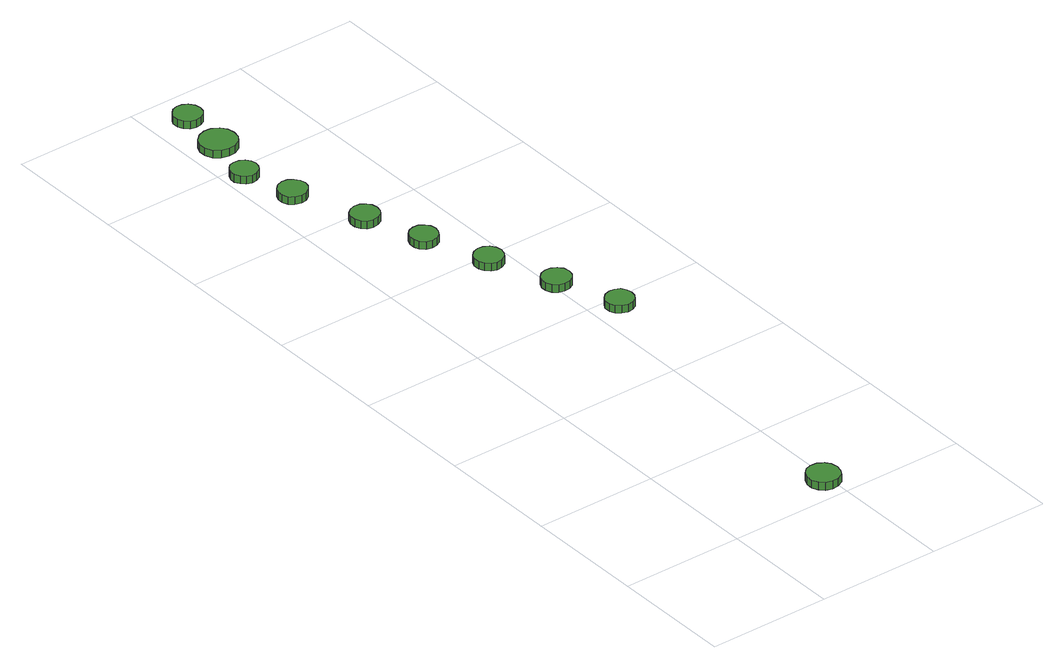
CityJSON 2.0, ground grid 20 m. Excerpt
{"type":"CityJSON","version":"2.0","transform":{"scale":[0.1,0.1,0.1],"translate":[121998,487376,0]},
"CityObjects":{
"tree1":{"type":"SolitaryVegetationObject","attributes":{"function":"something"},"geometry":[{"type":"MultiSurface","lod":"1","boundaries":[[[0,1,2,3,4,5,6,7,8,9,10,11,12,13,14]],[[15,16,17,18,19,20,21,22,23,24,25,26,27,28,29]],[[0,29,28,1]],[[1,28,27,2]],[[2,27,26,3]],[[3,26,25,4]],[[4,25,24,5]],[[5,24,23,6]],[[6,23,22,7]],[[7,22,21,8]],[[8,21,20,9]],[[9,20,19,10]],[[10,19,18,11]],[[11,18,17,12]],[[12,17,16,13]],[[13,16,15,14]],[[14,15,29,0]]]}]},
"tree2":{"type":"SolitaryVegetationObject","attributes":{"function":"something"},"geometry":[{"type":"MultiSurface","lod":"1","boundaries":[[[30,31,32,33,34,35,36,37,38,39,40,41,42,43,44]],[[45,46,47,48,49,50,51,52,53,54,55,56,57,58,59]],[[30,59,58,31]],[[31,58,57,32]],[[32,57,56,33]],[[33,56,55,34]],[[34,55,54,35]],[[35,54,53,36]],[[36,53,52,37]],[[37,52,51,38]],[[38,51,50,39]],[[39,50,49,40]],[[40,49,48,41]],[[41,48,47,42]],[[42,47,46,43]],[[43,46,45,44]],[[44,45,59,30]]]}]},
"tree3":{"type":"SolitaryVegetationObject","attributes":{"function":"something"},"geometry":[{"type":"MultiSurface","lod":"1","boundaries":[[[60,61,62,63,64,65,66,67,68,69,70,71,72,73,74]],[[75,76,77,78,79,80,81,82,83,84,85,86,87,88,89]],[[60,89,88,61]],[[61,88,87,62]],[[62,87,86,63]],[[63,86,85,64]],[[64,85,84,65]],[[65,84,83,66]],[[66,83,82,67]],[[67,82,81,68]],[[68,81,80,69]],[[69,80,79,70]],[[70,79,78,71]],[[71,78,77,72]],[[72,77,76,73]],[[73,76,75,74]],[[74,75,89,60]]]}]},
"tree4":{"type":"SolitaryVegetationObject","attributes":{"function":"something"},"geometry":[{"type":"MultiSurface","lod":"1","boundaries":[[[90,91,92,93,94,95,96,97,98,99,100,101,102,103,104]],[[105,106,107,108,109,110,111,112,113,114,115,116,117,118,119]],[[90,119,118,91]],[[91,118,117,92]],[[92,117,116,93]],[[93,116,115,94]],[[94,115,114,95]],[[95,114,113,96]],[[96,113,112,97]],[[97,112,111,98]],[[98,111,110,99]],[[99,110,109,100]],[[100,109,108,101]],[[101,108,107,102]],[[102,107,106,103]],[[103,106,105,104]],[[104,105,119,90]]]}]},
"tree5":{"type":"SolitaryVegetationObject","attributes":{"function":"something"},"geometry":[{"type":"MultiSurface","lod":"1","boundaries":[[[120,121,122,123,124,125,126,127,128,129,130,131,132,133,134]],[[135,136,137,138,139,140,141,142,143,144,145,146,147,148,149]],[[120,149,148,121]],[[121,148,147,122]],[[122,147,146,123]],[[123,146,145,124]],[[124,145,144,125]],[[125,144,143,126]],[[126,143,142,127]],[[127,142,141,128]],[[128,141,140,129]],[[129,140,139,130]],[[130,139,138,131]],[[131,138,137,132]],[[132,137,136,133]],[[133,136,135,134]],[[134,135,149,120]]]}]},
"tree6":{"type":"SolitaryVegetationObject","attributes":{"function":"something"},"geometry":[{"type":"MultiSurface","lod":"1","boundaries":[[[150,151,152,153,154,155,156,157,158,159,160,161,162,163,164]],[[165,166,167,168,169,170,171,172,173,174,175,176,177,178,179]],[[150,179,178,151]],[[151,178,177,152]],[[152,177,176,153]],[[153,176,175,154]],[[154,175,174,155]],[[155,174,173,156]],[[156,173,172,157]],[[157,172,171,158]],[[158,171,170,159]],[[159,170,169,160]],[[160,169,168,161]],[[161,168,167,162]],[[162,167,166,163]],[[163,166,165,164]],[[164,165,179,150]]]}]},
"tree7":{"type":"SolitaryVegetationObject","attributes":{"function":"something"},"geometry":[{"type":"MultiSurface","lod":"1","boundaries":[[[180,181,182,183,184,185,186,187,188,189,190,191,192,193,194]],[[195,196,197,198,199,200,201,202,203,204,205,206,207,208,209]],[[180,209,208,181]],[[181,208,207,182]],[[182,207,206,183]],[[183,206,205,184]],[[184,205,204,185]],[[185,204,203,186]],[[186,203,202,187]],[[187,202,201,188]],[[188,201,200,189]],[[189,200,199,190]],[[190,199,198,191]],[[191,198,197,192]],[[192,197,196,193]],[[193,196,195,194]],[[194,195,209,180]]]}]},
"tree8":{"type":"SolitaryVegetationObject","attributes":{"function":"something"},"geometry":[{"type":"MultiSurface","lod":"1","boundaries":[[[210,211,212,213,214,215,216,217,218,219,220,221,222,223,224]],[[225,226,227,228,229,230,231,232,233,234,235,236,237,238,239]],[[210,239,238,211]],[[211,238,237,212]],[[212,237,236,213]],[[213,236,235,214]],[[214,235,234,215]],[[215,234,233,216]],[[216,233,232,217]],[[217,232,231,218]],[[218,231,230,219]],[[219,230,229,220]],[[220,229,228,221]],[[221,228,227,222]],[[222,227,226,223]],[[223,226,225,224]],[[224,225,239,210]]]}]},
"tree9":{"type":"SolitaryVegetationObject","attributes":{"function":"something"},"geometry":[{"type":"MultiSurface","lod":"1","boundaries":[[[240,241,242,243,244,245,246,247,248,249,250,251,252,253,254]],[[255,256,257,258,259,260,261,262,263,264,265,266,267,268,269]],[[240,269,268,241]],[[241,268,267,242]],[[242,267,266,243]],[[243,266,265,244]],[[244,265,264,245]],[[245,264,263,246]],[[246,263,262,247]],[[247,262,261,248]],[[248,261,260,249]],[[249,260,259,250]],[[250,259,258,251]],[[251,258,257,252]],[[252,257,256,253]],[[253,256,255,254]],[[254,255,269,240]]]}]},
"tree10":{"type":"SolitaryVegetationObject","attributes":{"function":"something"},"geometry":[{"type":"MultiSurface","lod":"1","boundaries":[[[270,271,272,273,274,275,276,277,278,279,280,281,282,283,284]],[[285,286,287,288,289,290,291,292,293,294,295,296,297,298,299]],[[270,299,298,271]],[[271,298,297,272]],[[272,297,296,273]],[[273,296,295,274]],[[274,295,294,275]],[[275,294,293,276]],[[276,293,292,277]],[[277,292,291,278]],[[278,291,290,279]],[[279,290,289,280]],[[280,289,288,281]],[[281,288,287,282]],[[282,287,286,283]],[[283,286,285,284]],[[284,285,299,270]]]}]}
},
"vertices":[
[210,34,21],[208,45,21],[202,53,21],[192,59,21],[181,60,21],[171,57,21],[163,49,21],[159,39,21],[159,28,21],[163,19,21],[171,11,21],[181,8,21],[192,9,21],[202,14,21],[208,23,21],[208,23,8],[202,14,8],[192,9,8],[181,8,8],[171,11,8],[163,19,8],[159,28,8],[159,39,8],[163,49,8],[171,57,8],[181,60,8],[192,59,8],[202,53,8],[208,45,8],[210,34,8],
[76,1093,15],[74,1102,15],[68,1110,15],[60,1115,15],[51,1116,15],[41,1113,15],[34,1106,15],[30,1098,15],[30,1088,15],[34,1079,15],[41,1073,15],[51,1070,15],[60,1071,15],[68,1076,15],[74,1084,15],[74,1084,2],[68,1076,2],[60,1071,2],[51,1070,2],[41,1073,2],[34,1079,2],[30,1088,2],[30,1098,2],[34,1106,2],[41,1113,2],[51,1116,2],[60,1115,2],[68,1110,2],[74,1102,2],[76,1093,2],
[52,1177,15],[50,1185,15],[45,1193,15],[37,1197,15],[28,1198,15],[19,1196,15],[13,1189,15],[9,1181,15],[9,1172,15],[13,1164,15],[19,1158,15],[28,1155,15],[37,1156,15],[45,1160,15],[50,1168,15],[50,1168,2],[45,1160,2],[37,1156,2],[28,1155,2],[19,1158,2],[13,1164,2],[9,1172,2],[9,1181,2],[13,1189,2],[19,1196,2],[28,1198,2],[37,1197,2],[45,1193,2],[50,1185,2],[52,1177,2],
[119,981,13],[117,991,13],[112,998,13],[104,1003,13],[94,1004,13],[85,1001,13],[78,995,13],[74,986,13],[74,977,13],[78,968,13],[85,961,13],[94,959,13],[104,960,13],[112,964,13],[117,972,13],[117,972,0],[112,964,0],[104,960,0],[94,959,0],[85,961,0],[78,968,0],[74,977,0],[74,986,0],[78,995,0],[85,1001,0],[94,1004,0],[104,1003,0],[112,998,0],[117,991,0],[119,981,0],
[151,887,13],[149,896,13],[144,903,13],[136,908,13],[127,909,13],[118,906,13],[111,900,13],[108,891,13],[108,882,13],[111,874,13],[118,867,13],[127,865,13],[136,866,13],[144,870,13],[149,878,13],[149,878,0],[144,870,0],[136,866,0],[127,865,0],[118,867,0],[111,874,0],[108,882,0],[108,891,0],[111,900,0],[118,906,0],[127,909,0],[136,908,0],[144,903,0],[149,896,0],[151,887,0],
[190,785,13],[188,794,13],[183,802,13],[174,807,13],[165,808,13],[156,805,13],[149,799,13],[145,790,13],[145,780,13],[149,772,13],[156,765,13],[165,762,13],[174,763,13],[183,768,13],[188,776,13],[188,776,0],[183,768,0],[174,763,0],[165,762,0],[156,765,0],[149,772,0],[145,780,0],[145,790,0],[149,799,0],[156,805,0],[165,808,0],[174,807,0],[183,802,0],[188,794,0],[190,785,0],
[232,681,13],[230,691,13],[224,698,13],[216,703,13],[206,704,13],[197,701,13],[190,695,13],[186,686,13],[186,677,13],[190,668,13],[197,661,13],[206,659,13],[216,660,13],[224,664,13],[230,672,13],[230,672,0],[224,664,0],[216,660,0],[206,659,0],[197,661,0],[190,668,0],[186,677,0],[186,686,0],[190,695,0],[197,701,0],[206,704,0],[216,703,0],[224,698,0],[230,691,0],[232,681,0],
[267,581,14],[265,590,14],[260,598,14],[252,602,14],[243,603,14],[234,600,14],[227,594,14],[223,586,14],[223,576,14],[227,568,14],[234,562,14],[243,559,14],[252,560,14],[260,564,14],[265,572,14],[265,572,1],[260,564,1],[252,560,1],[243,559,1],[234,562,1],[227,568,1],[223,576,1],[223,586,1],[227,594,1],[234,600,1],[243,603,1],[252,602,1],[260,598,1],[265,590,1],[267,581,1],
[77,1259,15],[75,1271,15],[68,1281,15],[57,1287,15],[45,1288,15],[33,1284,15],[24,1276,15],[19,1265,15],[19,1253,15],[24,1241,15],[33,1233,15],[45,1230,15],[57,1231,15],[68,1237,15],[75,1247,15],[75,1247,2],[68,1237,2],[57,1231,2],[45,1230,2],[33,1233,2],[24,1241,2],[19,1253,2],[19,1265,2],[24,1276,2],[33,1284,2],[45,1288,2],[57,1287,2],[68,1281,2],[75,1271,2],[77,1259,2],
[80,1341,14],[78,1350,14],[72,1358,14],[64,1363,14],[55,1364,14],[46,1361,14],[39,1354,14],[35,1346,14],[35,1336,14],[39,1328,14],[46,1321,14],[55,1319,14],[64,1320,14],[72,1324,14],[78,1332,14],[78,1332,1],[72,1324,1],[64,1320,1],[55,1319,1],[46,1321,1],[39,1328,1],[35,1336,1],[35,1346,1],[39,1354,1],[46,1361,1],[55,1364,1],[64,1363,1],[72,1358,1],[78,1350,1],[80,1341,1]
]}
